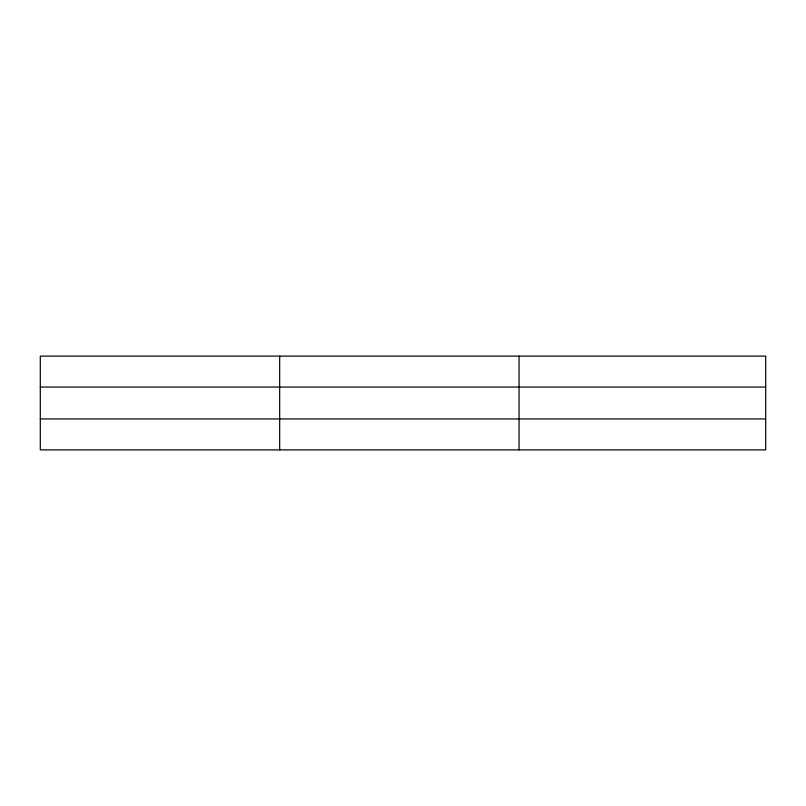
<?xml version="1.0" encoding="UTF-8"?>
<svg xmlns="http://www.w3.org/2000/svg" width="806" height="806" viewBox="0 0 806 806"><rect width="100%" height="100%" fill="white"/><g stroke="black" fill="none" stroke-linecap="round" stroke-linejoin="round"><path stroke-width="1.21" d="M279.682 449.889L279.682 356.111M519.064 449.889L519.064 356.111M765.7 387.061L765.7 356.111L40.3 356.111L40.3 449.889L765.7 449.889L765.7 387.061L40.3 387.061M40.3 418.939L765.7 418.939"/></g></svg>
